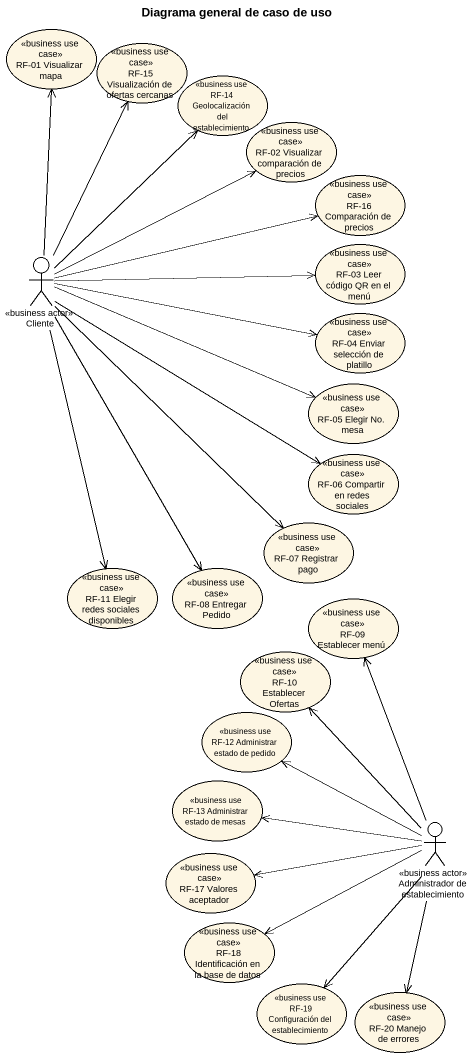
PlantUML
@startuml
title Diagrama general de caso de uso
usecase "RF-01 Visualizar mapa" as RF_01_Visualizar_mapa <<business use case>>
usecase "RF-15 Visualización de ofertas cercanas" as RF_15_Visualización_de <<business use case>>
usecase "RF-14 Geolocalización del establecimiento" as RF_14_Geolocalización_del <<business use case>>
usecase "RF-02 Visualizar comparación de precios" as RF_02_Visualizar <<business use case>>
usecase "RF-16 Comparación de precios" as RF_16_Comparación_de_precios <<business use case>>
actor Cliente <<business actor>>
usecase "RF-03 Leer código QR en el menú" as RF_03_Leer_código_QR_en_el <<business use case>>
usecase "RF-04 Enviar selección de platillo" as RF_04_Enviar_selección_de <<business use case>>
usecase "RF-05 Elegir No. mesa" as RF_05_Elegir_No_mesa <<business use case>>
usecase "RF-06 Compartir en redes sociales" as RF_06_Compartir_en_redes <<business use case>>
usecase "RF-07 Registrar pago" as RF_07_Registrar_pago <<business use case>>
usecase "RF-11 Elegir redes sociales disponibles" as RF_11_Elegir_redes_sociales <<business use case>>
usecase "RF-08 Entregar Pedido" as RF_08_Entregar_Pedido <<business use case>>
usecase "RF-09 Establecer menú" as RF_09_Establecer_menú <<business use case>>
usecase "RF-10 Establecer Ofertas" as RF_10_Establecer_Ofertas <<business use case>>
usecase "RF-12 Administrar estado de pedido" as RF_12_Administrar_estado_de <<business use case>>
usecase "RF-13 Administrar estado de mesas" as RF_13_Administrar_estado_de <<business use case>>
actor "Administrador de establecimiento" as Administrador_de <<business actor>>
usecase "RF-17 Valores aceptador" as RF_17_Valores_aceptador <<business use case>>
usecase "RF-18 Identificación en la base de datos" as RF_18_Identificación_en_la <<business use case>>
usecase "RF-19 Configuración del establecimiento" as RF_19_Configuración_del <<business use case>>
usecase "RF-20 Manejo de errores" as RF_20_Manejo_de_errores <<business use case>>
Cliente -up-> RF_01_Visualizar_mapa
Cliente -up-> RF_15_Visualización_de
Cliente -up-> RF_14_Geolocalización_del
Cliente -right-> RF_02_Visualizar
Cliente -right-> RF_16_Comparación_de_precios
Cliente -right-> RF_03_Leer_código_QR_en_el
Cliente -right-> RF_04_Enviar_selección_de
Cliente -right-> RF_05_Elegir_No_mesa
Cliente --> RF_06_Compartir_en_redes
Cliente --> RF_07_Registrar_pago
Cliente --> RF_11_Elegir_redes_sociales
Cliente --> RF_08_Entregar_Pedido
Administrador_de -up-> RF_09_Establecer_menú
Administrador_de -up-> RF_10_Establecer_Ofertas
Administrador_de -up-> RF_12_Administrar_estado_de
Administrador_de -left-> RF_13_Administrar_estado_de
Administrador_de -left-> RF_17_Valores_aceptador
Administrador_de -left-> RF_18_Identificación_en_la
Administrador_de --> RF_19_Configuración_del
Administrador_de --> RF_20_Manejo_de_errores
@enduml
